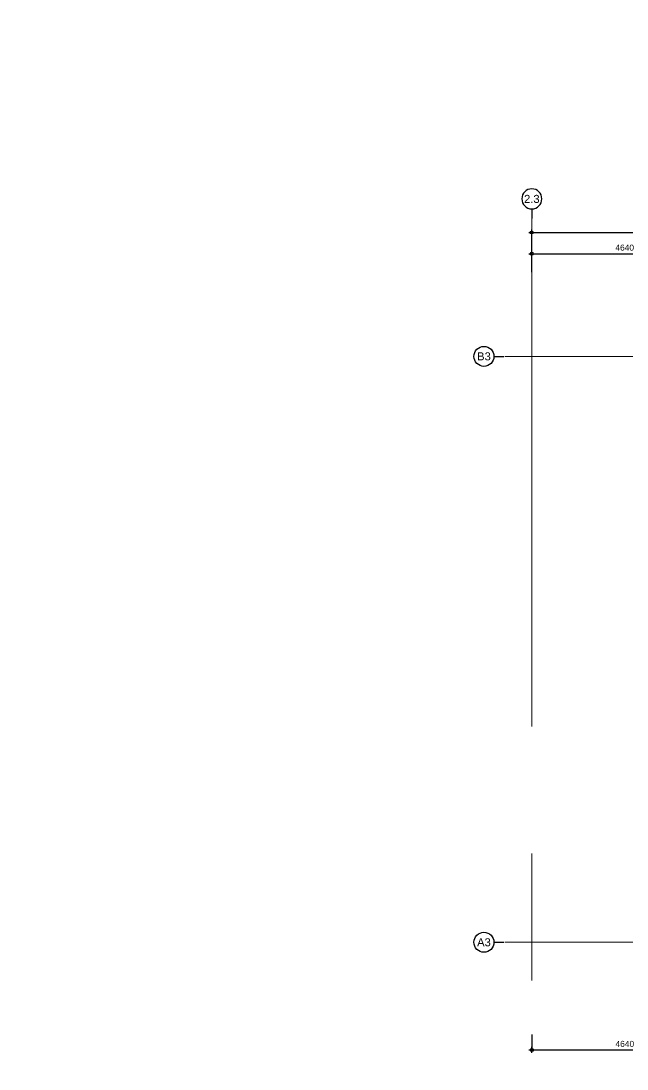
# Model space of a CAD drawing. Header units: millimetres. Extents: x 652937 to 1670132, y 1473552 to 2851037.
# Drawn here: x 663451.01 to 663466.15, y 1524594.81 to 1524621 of the extents above; entities that cross this region are included whole.
import ezdxf
from ezdxf.enums import TextEntityAlignment as Align

# ---------------------------------------------------------------- set-up
doc = ezdxf.new("R2010")
doc.units = ezdxf.units.MM
doc.linetypes.add('Grid Line', pattern=[22.225, 12.7, -3.175, 3.175, -3.175])
doc.layers.get('Defpoints').update_dxf_attribs({"color": 255})
doc.layers.add('DIM', color=1, linetype='Continuous')
doc.layers.add('Stan-Dim', color=5, linetype='Continuous')
doc.layers.add('S-230-A-FLOOR', color=2, linetype='Continuous', lineweight=9)
doc.layers.add('S-GRID', color=1, linetype='Continuous', lineweight=9)
doc.styles.add('Arial', font='arial.ttf')
doc.styles.add('CKST2', font='romans.shx', dxfattribs={"width": 0.8, "height": 4})
doc.dimstyles.new('Dim-Cen', dxfattribs={"dimscale": 0.05, "dimtxt": 3, "dimasz": 1, "dimexe": 0, "dimexo": 1, "dimgap": 1.5, "dimtad": 1, "dimdec": 0, "dimlfac": 1000, "dimzin": 1, "dimdsep": 46, "dimtxsty": 'Arial', "dimblk": 'CEN1', "dimcen": 0.09, "dimclrd": 1, "dimclre": 49, "dimclrt": 3, "dimadec": 0, "dimazin": 0, "dimtfac": 1, "dimtdec": 0, "dimtix": 1, "dimtofl": 0, "dimtmove": 2, "dimatfit": 3, "dimfxl": 1, "dimtfill": 1, "dimtolj": 1, "dimtzin": 0, "dimarcsym": 1})
pattern_1 = [(239.24, (663466.569, 1524635.0486), (6.0023, -3.5725), [5.08, -1.905]), (329.24, (663466.569, 1524635.0486), (3.5725, 6.0023), [5.08, -1.905])]

# ---------------------------------------------------------------- blocks, each defined once
blk = doc.blocks.new('CEN1')
at = {"color": 1}
for p, q in [((1.5, 0), (-1.5, 0)), ((0, 1.5), (0, -1.5))]:
    blk.add_line(p, q, dxfattribs=at)
at = {"color": 3}
blk.add_circle((0, 0), 0.75, dxfattribs=at)
blk = doc.blocks.new('*D45')
at = {"color": 49, "lineweight": -2, "transparency": 16777216}
for p, q in [((663463.77, 1524614.722), (663463.77, 1524615.188)), ((663468.41, 1524614.723), (663468.41, 1524615.188))]:
    blk.add_line(p, q, dxfattribs=at)
at = {"color": 1, "lineweight": -2, "transparency": 16777216}
blk.add_line((663463.82, 1524615.188), (663468.36, 1524615.188), dxfattribs=at)
at = {"layer": 'Defpoints', "color": 0, "transparency": 16777216}
for p in [(663468.41, 1524615.188), (663463.77, 1524614.672), (663468.41, 1524614.673)]:
    blk.add_point(p, dxfattribs=at)
at = {"color": 1, "lineweight": -2, "transparency": 16777216, "xscale": 0.05, "yscale": 0.05, "zscale": 0.05, "rotation": 180}
blk.add_blockref('CEN1', (663463.77, 1524615.188), dxfattribs=at)
at = {"color": 1, "lineweight": -2, "transparency": 16777216, "xscale": 0.05, "yscale": 0.05, "zscale": 0.05}
blk.add_blockref('CEN1', (663468.41, 1524615.188), dxfattribs=at)
at = {"color": 3, "transparency": 16777216, "insert": (663466.09, 1524615.339), "char_height": 0.15, "attachment_point": 5, "style": 'Arial', "bg_fill": 3, "box_fill_scale": 1.1, "bg_fill_color": 256, "bg_fill_true_color": 13158600, "bg_fill_transparency": 0}
blk.add_mtext('\\A1;4640', dxfattribs=at)
blk = doc.blocks.new('Grid3')
at = {"layer": 'Stan-Dim', "color": 3}
blk.add_line((-4.87, 0), (0, 0), dxfattribs=at)
blk.add_circle((-9.87, 0), 5, dxfattribs=at)
at = {"layer": 'Stan-Dim', "style": 'CKST2', "width": 0.8}
blk.add_attdef('00', text='', height=4, dxfattribs=at).set_placement((-9.87, 0), align=Align.MIDDLE_CENTER)
blk = doc.blocks.new('grid2')
at = {"layer": 'Stan-Dim', "color": 3}
blk.add_line((0, -4.87), (0, 0), dxfattribs=at)
blk.add_circle((0, -9.87), 5, dxfattribs=at)
at = {"layer": 'Stan-Dim', "style": 'CKST2', "width": 0.8}
blk.add_attdef('00', text='', height=4, dxfattribs=at).set_placement((0, -9.87), align=Align.MIDDLE_CENTER)
blk = doc.blocks.new('*D58')
at = {"color": 49, "lineweight": -2, "transparency": 16777216}
for p, q in [((663463.77, 1524614.938), (663463.77, 1524615.718)), ((663472.37, 1524614.939), (663472.37, 1524615.718))]:
    blk.add_line(p, q, dxfattribs=at)
at = {"color": 1, "lineweight": -2, "transparency": 16777216}
blk.add_line((663463.82, 1524615.718), (663472.32, 1524615.718), dxfattribs=at)
at = {"layer": 'Defpoints', "color": 0, "transparency": 16777216}
for p in [(663472.37, 1524615.718), (663463.77, 1524614.888), (663472.37, 1524614.889)]:
    blk.add_point(p, dxfattribs=at)
at = {"color": 1, "lineweight": -2, "transparency": 16777216, "xscale": 0.05, "yscale": 0.05, "zscale": 0.05, "rotation": 180}
blk.add_blockref('CEN1', (663463.77, 1524615.718), dxfattribs=at)
at = {"color": 1, "lineweight": -2, "transparency": 16777216, "xscale": 0.05, "yscale": 0.05, "zscale": 0.05}
blk.add_blockref('CEN1', (663472.37, 1524615.718), dxfattribs=at)
at = {"color": 3, "transparency": 16777216, "insert": (663468.07, 1524615.869), "char_height": 0.15, "attachment_point": 5, "style": 'Arial', "bg_fill": 3, "box_fill_scale": 1.1, "bg_fill_color": 256, "bg_fill_true_color": 13158600, "bg_fill_transparency": 0}
blk.add_mtext('\\A1;8600', dxfattribs=at)
blk = doc.blocks.new('*D62')
at = {"color": 49, "lineweight": -2, "transparency": 16777216}
for p, q in [((663463.773, 1524595.674), (663463.773, 1524595.291)), ((663468.413, 1524595.675), (663468.413, 1524595.291))]:
    blk.add_line(p, q, dxfattribs=at)
at = {"color": 1, "lineweight": -2, "transparency": 16777216}
blk.add_line((663463.823, 1524595.291), (663468.363, 1524595.291), dxfattribs=at)
at = {"layer": 'Defpoints', "color": 0, "transparency": 16777216}
for p in [(663463.773, 1524595.724), (663468.413, 1524595.725), (663468.413, 1524595.291)]:
    blk.add_point(p, dxfattribs=at)
at = {"color": 1, "lineweight": -2, "transparency": 16777216, "xscale": 0.05, "yscale": 0.05, "zscale": 0.05, "rotation": 180}
blk.add_blockref('CEN1', (663463.773, 1524595.291), dxfattribs=at)
at = {"color": 1, "lineweight": -2, "transparency": 16777216, "xscale": 0.05, "yscale": 0.05, "zscale": 0.05}
blk.add_blockref('CEN1', (663468.413, 1524595.291), dxfattribs=at)
at = {"color": 3, "transparency": 16777216, "insert": (663466.093, 1524595.443), "char_height": 0.15, "attachment_point": 5, "style": 'Arial', "bg_fill": 3, "box_fill_scale": 1.1, "bg_fill_color": 256, "bg_fill_true_color": 13158600, "bg_fill_transparency": 0}
blk.add_mtext('\\A1;4640', dxfattribs=at)

msp = doc.modelspace()

# ---------------------------------------------------------------- hatches: boundary and pattern name
at = {"layer": 'DIM'}
h = msp.add_hatch(dxfattribs=at)
h.set_pattern_fill('ANGLE', color=6)
h.set_pattern_definition(pattern_1)
h.paths.add_polyline_path([(663463.7249, 1524617.1147), (663463.0622, 1524616.0012), (663461.9106, 1524616.6866), (663462.5734, 1524617.8001)])
at = {"layer": 'S-230-A-FLOOR'}
h = msp.add_hatch(dxfattribs=at)
h.set_pattern_fill('ANGLE', color=6)
h.set_pattern_definition(pattern_1)
h.paths.add_polyline_path([(663452.3064, 1524620.5), (663451.8532, 1524619.7385), (663451.0086, 1524620.2411), (663451.4619, 1524621.0027)])
h = msp.add_hatch(dxfattribs=at)
h.set_pattern_fill('ANGLE', color=6)
h.set_pattern_definition(pattern_1)
h.paths.add_polyline_path([(663462.7319, 1524618.2699), (663462.1135, 1524617.2309), (663461.3592, 1524617.6798), (663461.9776, 1524618.7189)])

# ---------------------------------------------------------------- linework, layer by layer
at = {"layer": 'S-GRID', "linetype": 'Grid Line'}
msp.add_line((663463.77, 1524616.0767), (663463.7731, 1524594.8148), dxfattribs=at)
for points in [[(663496.5291, 1524612.6223), (663463.0996, 1524612.6223)], [(663496.5291, 1524597.9823), (663463.0996, 1524597.9823)]]:
    msp.add_lwpolyline(points, dxfattribs=at)

# ---------------------------------------------------------------- block references
ref = msp.add_blockref('grid2', (663463.7703, 1524616.0638), dxfattribs=dict(xscale=-0.05, yscale=0.05, zscale=0.05, rotation=180))
ref.add_attrib('00', '2.3', dxfattribs={"layer": 'Stan-Dim', "height": 0.2, "style": 'Arial'}).set_placement((663463.7703, 1524616.5573), align=Align.MIDDLE)
ref = msp.add_blockref('Grid3', (663463.0674, 1524612.6223), dxfattribs=dict(xscale=0.05, yscale=0.05, zscale=0.05))
ref.add_attrib('00', 'B3', dxfattribs={"layer": 'Stan-Dim', "height": 0.2, "style": 'Arial'}).set_placement((663462.5739, 1524612.6223), align=Align.MIDDLE)
ref = msp.add_blockref('Grid3', (663463.0674, 1524597.9823), dxfattribs=dict(xscale=0.05, yscale=0.05, zscale=0.05))
ref.add_attrib('00', 'A3', dxfattribs={"layer": 'Stan-Dim', "height": 0.2, "style": 'Arial'}).set_placement((663462.5739, 1524597.9823), align=Align.MIDDLE)

# ---------------------------------------------------------------- next in the draw order: dimensions: what is measured, and where the dimension line sits
at = {"color": 4}
for base, p1, p2, picture, middle in [((663468.4101, 1524615.1877), (663463.7701, 1524614.6719), (663468.4101, 1524614.6726), '*D45', (663466.0901, 1524615.3393)), ((663468.413, 1524595.2909), (663463.773, 1524595.7242), (663468.413, 1524595.7249), '*D62', (663466.093, 1524595.4425))]:
    dim = msp.add_linear_dim(base=base, p1=p1, p2=p2, dimstyle='Dim-Cen', dxfattribs=at)
    dim.commit()
    dim.dimension.update_dxf_attribs({"geometry": picture, "text_midpoint": middle})

# ---------------------------------------------------------------- next in the draw order: dimensions: what is measured, and where the dimension line sits
dim = msp.add_linear_dim(base=(663472.3701, 1524615.7177), p1=(663463.7701, 1524614.8877), p2=(663472.3701, 1524614.889), dimstyle='Dim-Cen', dxfattribs=at)
dim.commit()
dim.dimension.update_dxf_attribs({"geometry": '*D58', "text_midpoint": (663468.0701, 1524615.8693)})

doc.saveas('drawing.dxf')
